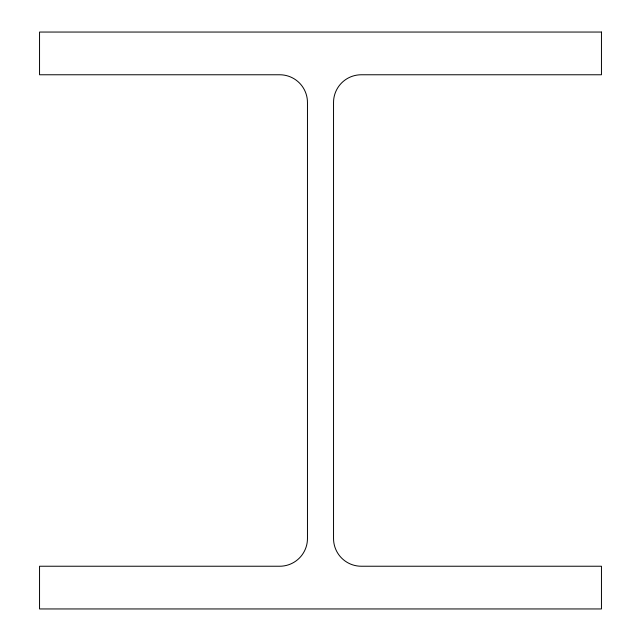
<?xml version="1.0" encoding="UTF-8"?>
<svg xmlns="http://www.w3.org/2000/svg" width="641" height="641" viewBox="0 0 641 641"><rect width="100%" height="100%" fill="white"/><g stroke="black" fill="none" stroke-linecap="round" stroke-linejoin="round"><path stroke-width="0.96" d="M601.458 32.05L39.542 32.05L39.542 74.765L279.732 74.765A27.739 27.739 0 0 1 307.464 102.496L307.464 538.504A27.739 27.739 0 0 1 279.732 566.235L39.542 566.235L39.542 608.95L601.458 608.95L601.458 566.235L361.268 566.235A27.739 27.739 0 0 1 333.536 538.504L333.536 102.496A27.739 27.739 0 0 1 361.268 74.765L601.458 74.765L601.458 32.05"/></g></svg>
